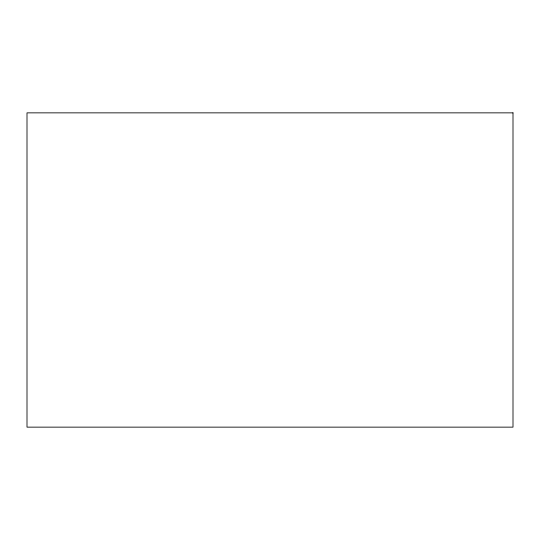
<?xml version="1.0" encoding="UTF-8"?>
<svg xmlns="http://www.w3.org/2000/svg" width="540" height="540" viewBox="0 0 540 540"><rect width="100%" height="100%" fill="white"/><g stroke="black" fill="none" stroke-linecap="round" stroke-linejoin="round"><path stroke-width="0.81" d="M513 112.86L27 112.86L27 427.14L513 427.14L513 112.86"/></g></svg>
